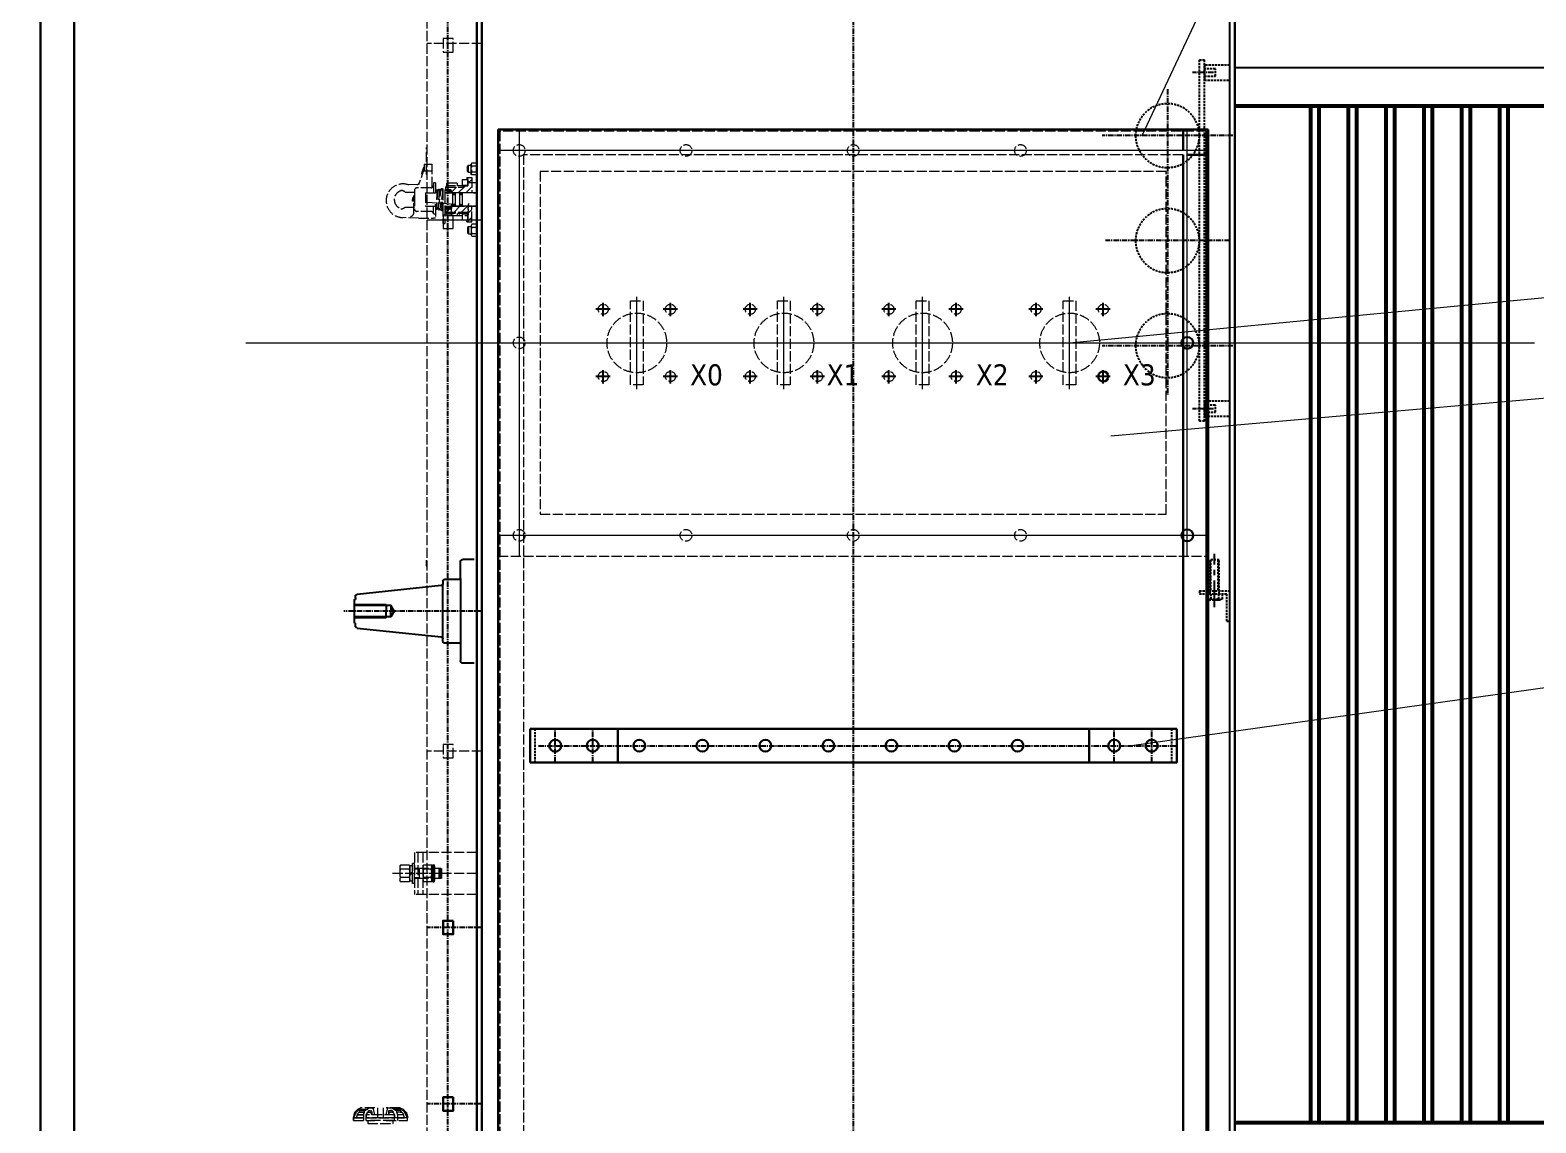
# Model space of a CAD drawing. Header units: millimetres. Extents: x 3151 to 13728, y 2378 to 9705.
# Drawn here: x 7918 to 9710, y 6789 to 8090 of the extents above; entities that cross this region are included whole.
import ezdxf

# ---------------------------------------------------------------- set-up
doc = ezdxf.new("R2010")
doc.units = ezdxf.units.MM
for name, pattern in [('ACAD_ISO02W100', [15, 12, -3]), ('CENTER', [50.8, 31.75, -6.35, 6.35, -6.35]), ('CENTER2', [1.125, 0.75, -0.125, 0.125, -0.125]), ('CENTERX2', [101.6, 63.5, -12.7, 12.7, -12.7]), ('DASHED', [0.75, 0.5, -0.25])]:
    doc.linetypes.add(name, pattern=pattern)
for name, color, linetype, lineweight in [('1', 4, 'Continuous', 53), ('中心线', 1, 'CENTER2', 15), ('标注、文本', 3, 'Continuous', 18), ('粗实线', 4, 'Continuous', 40), ('细实线', 6, 'Continuous', 15), ('铁心', 3, 'Continuous', 0)]:
    doc.layers.add(name, color=color, linetype=linetype, lineweight=lineweight)
for name, color, linetype in [('10', 7, 'Continuous'), ('3中心线层', 1, 'CENTER'), ('4虚线层', 6, 'DASHED'), ('PDF_几何图形', 7, 'Continuous'), ('器身绝缘0', 4, 'Continuous')]:
    doc.layers.add(name, color=color, linetype=linetype)
doc.styles.get("Standard").update_dxf_attribs({"font": 'arial.ttf'})
doc.styles.add('Tahoma$001', font='tahoma.ttf', dxfattribs={"height": 2.159784})
doc.dimstyles.new('1-15', dxfattribs={"dimscale": 10, "dimtxt": 3.5, "dimasz": 2, "dimexe": 1.5, "dimexo": 0.5, "dimgap": 0.5, "dimtad": 1, "dimtoh": 1, "dimdec": 1, "dimdsep": 46, "dimtxsty": 'Standard', "dimcen": 2.5, "dimclrd": 3, "dimclre": 3, "dimclrt": 3, "dimadec": 0, "dimazin": 2, "dimtfac": 1, "dimtdec": 1, "dimtmove": 0, "dimatfit": 2, "dimfxl": 1, "dimarcsym": 0})
pattern_1 = [(135, (7861.4632, -3359.9483), (0.56126601, 0.56126601), []), (45, (7861.4632, -3359.9483), (1.68379802, 0.56126601), [1.984375, -1.190625])]

# ---------------------------------------------------------------- blocks, each defined once
blk = doc.blocks.new('角钢')
at = {"layer": '3中心线层'}
blk.add_line((212593.6, 11126.3), (212593.6, 11190), dxfattribs=at)
at = {"layer": '4虚线层', "ltscale": 5}
for p, q in [((212588.2, 11142), (212588.2, 11182.5)), ((212588.2, 11182.5), (212599, 11182.5)), ((212589.3, 11146.7), (212589.3, 11182.5)), ((212597.9, 11146.7), (212597.9, 11182.5)), ((212599, 11142), (212599, 11182.5)), ((212611.6, 11145.6), (212575.6, 11145.6)), ((212611.6, 11145.6), (212611.6, 11142)), ((212579.2, 11109.6), (212579.2, 11142)), ((212579.2, 11142), (212611.6, 11142)), ((212584.6, 11142), (212584.6, 11136.2)), ((212589.1, 11142), (212589.1, 11136.2)), ((212600.4, 11135.2), (212593.6, 11135.2)), ((212598.1, 11142), (212598.1, 11136.2)), ((212602.6, 11142), (212602.6, 11136.2)), ((212579.2, 11109.6), (212575.6, 11109.6))]:
    blk.add_line(p, q, dxfattribs=at)
at = {"layer": '4虚线层'}
blk.add_line((212593.6, 11135.2), (212586.8, 11135.2), dxfattribs=at)
blk.add_arc((212586.8, 11138.2), 3.01, 221.6088, 318.3912, dxfattribs=at)
at = {"layer": '4虚线层', "ltscale": 5}
for centre, radius, start, end in [((212593.6, 11145.8), 10.5, 244.676, 295.324), ((212600.4, 11138.2), 3.01, 221.6088, 318.3912)]:
    blk.add_arc(centre, radius, start, end, dxfattribs=at)
blk = doc.blocks.new('A$C7A9C35AF')
at = {"layer": '1', "color": 1, "linetype": 'CENTERX2', "lineweight": -3, "ltscale": 0.1}
for p, q in [((23.1, 415), (48.2, 415)), ((77.9, 395.1), (77.9, 31.7)), ((0, 340), (155.7, 340)), ((3.9, 215), (151.8, 215)), ((0, 90), (155.7, 90)), ((23.1, 15), (48.2, 15))]:
    blk.add_line(p, q, dxfattribs=at)
at = {"layer": '4虚线层', "ltscale": 5}
for p, q in [((39.9, 430), (33.9, 430)), ((33.9, 0), (33.9, 430)), ((39.9, 0), (39.9, 430)), ((33.9, 0), (39.9, 0))]:
    blk.add_line(p, q, dxfattribs=at)
for points in [[(3.9, 423.9), (33.9, 423.9), (33.9, 406.1), (3.9, 406.1)], [(3.9, 423.9), (33.9, 423.9), (33.9, 406.1), (3.9, 406.1)], [(20.9, 419.3), (33.9, 419.3), (33.9, 410.7), (20.9, 410.7)], [(20.9, 419.3), (33.9, 419.3), (33.9, 410.7), (20.9, 410.7)], [(3.9, 23.9), (33.9, 23.9), (33.9, 6.1), (3.9, 6.1)], [(3.9, 23.9), (33.9, 23.9), (33.9, 6.1), (3.9, 6.1)], [(20.9, 19.3), (33.9, 19.3), (33.9, 10.7), (20.9, 10.7)], [(20.9, 19.3), (33.9, 19.3), (33.9, 10.7), (20.9, 10.7)]]:
    blk.add_lwpolyline(points, close=True, dxfattribs=at)
for centre in [(77.9, 340), (77.9, 215), (77.9, 90)]:
    blk.add_circle(centre, 38, dxfattribs=at)
blk = doc.blocks.new('*D57')
at = {"layer": 'Defpoints', "color": 0, "transparency": 16777216}
for p in [(7688.4, 8487.8), (7930.6, 8487.8), (7930.6, 6536.5)]:
    blk.add_point(p, dxfattribs=at)
at = {"layer": '标注、文本', "color": 3, "lineweight": -2, "transparency": 16777216}
for p, q in [((7925.6, 8487.8), (7673.4, 8487.8)), ((7688.4, 6556.5), (7688.4, 8467.8)), ((7925.6, 6536.5), (7673.4, 6536.5))]:
    blk.add_line(p, q, dxfattribs=at)
at = {"layer": '标注、文本', "color": 3, "transparency": 16777216}
for points in [[(7685.1, 8467.8), (7691.7, 8467.8), (7688.4, 8487.8)], [(7685.1, 6556.5), (7691.7, 6556.5), (7688.4, 6536.5)]]:
    blk.add_solid(points, dxfattribs=at)
at = {"layer": '标注、文本', "color": 3, "transparency": 16777216, "insert": (7665.5, 7512.1), "char_height": 35, "attachment_point": 5, "rotation": 90}
blk.add_mtext('1950', dxfattribs=at)
blk = doc.blocks.new('A$C08576B93')
at = {"layer": '1', "color": 1, "linetype": 'CENTERX2', "lineweight": -3, "ltscale": 0.1}
for p, q in [((30, 0), (30, 40)), ((74.5, 0), (74.5, 40))]:
    blk.add_line(p, q, dxfattribs=at)
at = {"layer": '4虚线层', "ltscale": 5}
blk.add_line((6, 0), (6, 40), dxfattribs=at)
at = {"layer": '粗实线', "lineweight": 30}
for p, q in [((0, 40), (104.5, 40)), ((0, 0), (0, 40)), ((104.5, 40), (104.5, 0)), ((104.5, 0), (0, 0))]:
    blk.add_line(p, q, dxfattribs=at)
for centre in [(30, 20), (74.5, 20)]:
    blk.add_circle(centre, 7.15, dxfattribs=at)

msp = doc.modelspace()

# ---------------------------------------------------------------- hatches: boundary and pattern name
at = {"linetype": 'ACAD_ISO02W100', "lineweight": 13}
h = msp.add_hatch(dxfattribs=at)
h.set_pattern_fill('ANSI31', color=2, scale=2, angle=360, style=0)
h.set_pattern_definition([(45, (-19944.3896, -3638.288), (-4.490128, 4.490128), [])])
h.paths.add_polyline_path([(8412.668, 7902.783), (8433.668, 7902.783), (8433.668, 7904.283), (8439.168, 7904.283), (8439.168, 7912.783), (8437.668, 7912.783), (8437.668, 7913.783), (8443.668, 7913.783), (8443.668, 7895.783), (8443.104, 7895.783), (8431.402, 7895.783, 0.33333333), (8429.902, 7895.783), (8423.102, 7895.783, 0.33333333), (8421.602, 7895.783), (8420.766, 7895.783), (8419.668, 7895.783), (8419.668, 7898.283), (8418.668, 7899.283), (8412.668, 7899.283)])
h.paths.add_polyline_path([(8419.668, 7879.783), (8421.602, 7879.783, 0.33333333), (8423.102, 7879.783), (8427.802, 7879.783), (8429.902, 7879.783, 0.33333333), (8431.402, 7879.783), (8443.102, 7879.783), (8443.668, 7879.783), (8443.668, 7861.737), (8437.668, 7861.737), (8437.668, 7862.783), (8439.168, 7862.783), (8439.168, 7871.283), (8437.668, 7871.283), (8437.668, 7872.783), (8412.668, 7872.783), (8412.668, 7876.283), (8418.668, 7876.283), (8419.668, 7877.283)])
h = msp.add_hatch(dxfattribs=at)
h.set_pattern_fill('ANSI31', color=2, scale=2, angle=450, style=0)
h.set_pattern_definition([(45, (7861.463, -3359.948), (4.490128, -4.490128), [])])
h.paths.add_polyline_path([(8416.868, 7898.783), (8411.668, 7898.783), (8411.668, 7895.983), (8416.868, 7895.983), (8416.868, 7897.283)])
h = msp.add_hatch(dxfattribs=at)
h.set_pattern_fill('ANSI31', color=2, scale=1.5, angle=450, style=0)
h.set_pattern_definition([(45, (7861.463, -3359.9483), (3.367596, -3.367596), [])])
h.paths.add_polyline_path([(8416.868, 7898.783), (8411.668, 7898.783), (8411.668, 7895.983), (8416.868, 7895.983), (8416.868, 7897.283)])
h = msp.add_hatch(dxfattribs=at)
h.set_pattern_fill('ANSI38', color=2, scale=0.25, angle=360, style=0)
h.set_pattern_definition(pattern_1)
h.paths.add_polyline_path([(8419.668, 7897.283, 1), (8416.868, 7897.283, 1)])
h = msp.add_hatch(dxfattribs=at)
h.set_pattern_fill('ANSI31', color=2, scale=0.5, angle=450, style=0)
h.set_pattern_definition([(45, (7861.4632, -3359.9483), (1.12253202, -1.12253202), [])])
h.paths.add_polyline_path([(8416.868, 7876.783), (8416.868, 7879.583), (8411.668, 7879.583), (8411.668, 7876.783)])
h = msp.add_hatch(dxfattribs=at)
h.set_pattern_fill('ANSI38', color=2, scale=0.25, angle=360, style=0)
h.set_pattern_definition(pattern_1)
h.paths.add_polyline_path([(8419.668, 7878.283, 1), (8416.868, 7878.283, 1)])

# ---------------------------------------------------------------- linework, layer by layer
at = {"color": 2, "linetype": 'ACAD_ISO02W100', "lineweight": 13}
for p, q in [((8390.596, 6636.453), (8390.596, 8457.805)), ((8455.596, 8073.449), (8390.596, 8073.449)), ((8449.596, 7909.385), (8449.596, 8031.172)), ((8477.096, 7969.249), (8477.096, 6549.837)), ((9318.096, 7969.249), (8477.096, 7969.249)), ((8389.596, 7917.78), (8389.596, 7949.868)), ((8505.096, 7941.249), (8505.096, 6577.837)), ((9290.096, 7941.249), (8505.096, 7941.249)), ((8387.156, 7925.177), (8380.456, 7905.177)), ((8386.208, 7925.495), (8383.863, 7918.495)), ((8386.22, 7926.031), (8383.875, 7919.031)), ((8384.937, 7922.202), (8385.104, 7922.202)), ((8387.156, 7925.177), (8386.208, 7925.495)), ((8387.168, 7925.713), (8386.22, 7926.031)), ((8386.828, 7930.141), (8386.828, 7930.141)), ((8387.156, 7929.877), (8387.156, 7925.177)), ((8387.156, 7929.877), (8395.943, 7929.877)), ((8387.156, 7925.177), (8387.156, 7922.202)), ((8387.156, 7922.202), (8395.943, 7922.202)), ((8395.943, 7929.877), (8395.943, 7901.815)), ((8439.796, 7928.689), (8438.603, 7927.406)), ((8438.603, 7921.166), (8438.603, 7927.406)), ((8439.762, 7920.103), (8438.603, 7921.166)), ((8443.129, 7920.103), (8439.762, 7920.103)), ((8439.795, 7928.688), (8443.129, 7928.688)), ((8439.796, 7920.103), (8439.796, 7928.689)), ((8443.637, 7931.466), (8443.129, 7929.843)), ((8443.129, 7918.498), (8443.129, 7929.843)), ((8443.219, 7929.161), (8443.129, 7929.684)), ((8443.417, 7920.03), (8443.186, 7919.318)), ((8443.348, 7928.645), (8443.219, 7929.161)), ((8443.58, 7928.155), (8443.348, 7928.645)), ((8443.791, 7920.652), (8443.417, 7920.03)), ((8443.618, 7928.164), (8449.597, 7928.164)), ((8443.637, 7931.466), (8449.596, 7931.466)), ((8443.789, 7920.664), (8449.597, 7920.664)), ((8525.096, 7921.249), (8525.096, 7513.249)), ((9270.096, 7921.249), (8525.096, 7921.249)), ((9270.096, 7513.249), (9270.096, 7921.249)), ((8380.468, 7905.713), (8366.619, 7905.235)), ((8384.811, 7918.177), (8383.863, 7918.495)), ((8384.823, 7918.713), (8383.875, 7919.031)), ((8398.168, 7907.713), (8398.168, 7906.713)), ((8398.168, 7907.713), (8398.168, 7895.787)), ((8400.468, 7907.713), (8398.168, 7907.713)), ((8400.468, 7907.713), (8400.468, 7895.783)), ((8412.668, 7902.783), (8414.168, 7904.283)), ((8412.668, 7899.283), (8412.668, 7902.783)), ((8412.668, 7902.783), (8433.668, 7902.783)), ((8414.168, 7904.283), (8414.168, 7907.283)), ((8426.168, 7907.283), (8414.168, 7907.283)), ((8439.168, 7904.283), (8414.168, 7904.283)), ((8426.168, 7907.283), (8426.168, 7904.283)), ((8432.168, 7904.283), (8426.168, 7904.283)), ((8432.168, 7911.783), (8432.168, 7904.783)), ((8432.168, 7911.783), (8439.168, 7911.783)), ((8432.168, 7911.783), (8432.168, 7910.283)), ((8432.168, 7904.783), (8432.168, 7904.283)), ((8432.168, 7904.783), (8439.168, 7904.783)), ((8432.168, 7904.283), (8439.168, 7904.283)), ((8437.668, 7914.083), (8443.668, 7914.083)), ((8437.668, 7914.083), (8437.668, 7912.783)), ((8439.168, 7912.783), (8437.668, 7912.783)), ((8437.668, 7912.783), (8437.668, 7911.783)), ((8448.937, 7907.705), (8438.19, 7907.705)), ((8439.168, 7904.283), (8439.168, 7912.783)), ((8439.168, 7911.783), (8439.168, 7904.283)), ((8443.883, 7917.156), (8443.129, 7918.498)), ((8443.668, 7914.083), (8443.668, 7895.783)), ((8449.596, 7917.156), (8443.883, 7917.156)), ((8364.468, 7896.644), (8375.468, 7896.644)), ((8375.468, 7889.8), (8372.934, 7889.8)), ((8372.934, 7889.8), (8372.934, 7887.8)), ((8372.934, 7885.8), (8372.934, 7887.8)), ((8375.468, 7885.8), (8372.934, 7885.8)), ((8374.596, 7871.804), (8374.596, 7892.803)), ((8374.596, 7871.804), (8374.596, 7892.803)), ((8375.468, 7898.713), (8375.468, 7891.213)), ((8375.468, 7891.913), (8375.468, 7876.713)), ((8395.168, 7901.713), (8378.468, 7901.713)), ((8388.468, 7895.787), (8403.292, 7895.787)), ((8388.468, 7895.787), (8388.468, 7879.814)), ((8389.596, 7885.739), (8389.596, 7892.804)), ((8390.529, 7884.741), (8418.662, 7882.866)), ((8403.766, 7899.212), (8400.711, 7877.128)), ((8402.222, 7888.054), (8402.711, 7898.506)), ((8405.765, 7899.256), (8402.71, 7877.062)), ((8403.772, 7876.484), (8407.184, 7900.107)), ((8405.288, 7895.787), (8406.56, 7895.787)), ((8409.168, 7899.928), (8405.764, 7876.307)), ((8409.168, 7900.286), (8407.747, 7876.487)), ((8408.571, 7895.787), (8409.168, 7895.787)), ((8409.168, 7899.283), (8409.168, 7879.826)), ((8412.668, 7899.283), (8411.668, 7899.283)), ((8411.668, 7899.283), (8411.668, 7895.783)), ((8416.868, 7898.783), (8411.668, 7898.783)), ((8416.868, 7895.983), (8411.668, 7895.983)), ((8411.668, 7895.787), (8422.818, 7895.787)), ((8411.668, 7895.787), (8411.668, 7879.828)), ((8418.668, 7899.283), (8412.668, 7899.283)), ((8416.868, 7895.783), (8416.868, 7899.283)), ((8416.868, 7897.283), (8416.868, 7895.783)), ((8419.668, 7898.283), (8418.668, 7899.283)), ((8419.668, 7895.783), (8419.668, 7898.283)), ((8441.668, 7895.783), (8419.668, 7895.783)), ((8420.702, 7895.783), (8420.702, 7893.783)), ((8420.702, 7893.783), (8420.702, 7881.783)), ((8424.002, 7893.783), (8420.702, 7893.783)), ((8441.266, 7895.783), (8420.766, 7895.783)), ((8422.346, 7895.783), (8421.122, 7894.56)), ((8423.292, 7895.607), (8421.528, 7893.843)), ((8426.604, 7895.783), (8421.604, 7895.783)), ((8421.61, 7895.789), (8421.617, 7895.783)), ((8421.617, 7895.783), (8422.823, 7894.577)), ((8421.981, 7894.296), (8422.494, 7893.783)), ((8422.591, 7893.783), (8422.341, 7893.533)), ((8422.576, 7896.013), (8422.346, 7895.783)), ((8422.494, 7893.783), (8422.696, 7893.581)), ((8423.602, 7894.795), (8422.591, 7893.783)), ((8427.802, 7895.783), (8422.802, 7895.783)), ((8427.802, 7895.783), (8422.802, 7895.783)), ((8422.818, 7893.687), (8422.863, 7893.687)), ((8423.104, 7895.419), (8423.594, 7894.929)), ((8424.002, 7895.783), (8424.002, 7893.783)), ((8424.002, 7893.783), (8424.002, 7881.783)), ((8429.002, 7895.783), (8429.002, 7893.783)), ((8429.002, 7893.783), (8429.002, 7881.783)), ((8429.002, 7893.783), (8432.302, 7893.783)), ((8429.403, 7894.732), (8430.352, 7893.783)), ((8430.203, 7895.783), (8429.421, 7895.001)), ((8431.326, 7895.783), (8429.62, 7894.078)), ((8429.684, 7895.574), (8430.12, 7895.138)), ((8441.904, 7895.783), (8429.904, 7895.783)), ((8430.449, 7893.783), (8430.261, 7893.596)), ((8430.352, 7893.783), (8430.601, 7893.534)), ((8431.839, 7895.174), (8430.449, 7893.783)), ((8430.476, 7895.905), (8430.597, 7895.783)), ((8430.597, 7895.783), (8431.803, 7894.577)), ((8430.961, 7894.296), (8431.443, 7893.815)), ((8443.102, 7895.783), (8431.102, 7895.783)), ((8443.102, 7895.783), (8431.102, 7895.783)), ((8431.358, 7895.815), (8431.326, 7895.783)), ((8432.302, 7895.783), (8432.302, 7893.783)), ((8432.302, 7893.783), (8432.302, 7881.783)), ((8444.302, 7895.783), (8443.104, 7895.783)), ((8448.937, 7895.783), (8445.502, 7895.783)), ((8445.802, 7895.783), (8448.937, 7895.783)), ((8448.937, 7895.783), (8445.802, 7895.783)), ((8380.468, 7865.713), (8359.09, 7866.452)), ((8359.803, 7866.44), (8359.803, 7866.427)), ((8364.341, 7878.683), (8375.468, 7878.683)), ((8395.168, 7873.713), (8378.468, 7873.713)), ((8388.468, 7879.814), (8401.084, 7879.821)), ((8398.168, 7870.713), (8398.168, 7879.82)), ((8398.168, 7870.713), (8400.468, 7870.713)), ((8400.468, 7880.413), (8400.468, 7882.413)), ((8400.468, 7880.413), (8400.468, 7868.713)), ((8400.468, 7879.821), (8400.468, 7865.713)), ((8403.09, 7879.823), (8404.255, 7879.823)), ((8406.271, 7879.824), (8407.947, 7879.825)), ((8409.168, 7879.826), (8409.168, 7859.42)), ((8411.668, 7879.828), (8422.823, 7879.834)), ((8411.668, 7879.828), (8411.668, 7876.283)), ((8411.668, 7879.828), (8411.668, 7859.42)), ((8416.868, 7879.583), (8411.668, 7879.583)), ((8416.868, 7876.783), (8411.668, 7876.783)), ((8418.668, 7876.283), (8411.668, 7876.283)), ((8412.668, 7872.783), (8412.668, 7876.283)), ((8412.668, 7872.783), (8437.668, 7872.783)), ((8414.168, 7871.283), (8412.668, 7872.783)), ((8414.168, 7871.283), (8414.168, 7868.283)), ((8439.168, 7871.283), (8414.168, 7871.283)), ((8426.15, 7868.283), (8414.168, 7868.283)), ((8416.868, 7879.783), (8416.868, 7876.283)), ((8416.868, 7876.283), (8416.868, 7879.783)), ((8418.668, 7876.283), (8419.668, 7877.283)), ((8419.596, 7869.804), (8419.596, 7881.868)), ((8419.668, 7877.283), (8419.668, 7879.783)), ((8441.668, 7879.783), (8419.668, 7879.783)), ((8420.596, 7868.804), (8438.596, 7868.804)), ((8420.702, 7881.783), (8420.702, 7879.783)), ((8424.002, 7881.783), (8420.702, 7881.783)), ((8441.266, 7879.783), (8420.766, 7879.783)), ((8421.122, 7880.563), (8421.701, 7879.984)), ((8421.816, 7881.783), (8421.147, 7881.114)), ((8422.939, 7881.783), (8421.286, 7880.131)), ((8422.022, 7881.989), (8421.816, 7881.783)), ((8421.96, 7881.97), (8422.146, 7881.783)), ((8421.981, 7880.826), (8423.024, 7879.783)), ((8423.516, 7881.238), (8422.061, 7879.783)), ((8422.146, 7881.783), (8422.823, 7881.106)), ((8427.802, 7879.783), (8422.802, 7879.783)), ((8427.802, 7879.783), (8422.802, 7879.783)), ((8422.818, 7881.914), (8422.863, 7881.914)), ((8422.823, 7879.834), (8448.937, 7879.834)), ((8423.005, 7881.849), (8422.939, 7881.783)), ((8423.024, 7879.783), (8423.056, 7879.751)), ((8424.002, 7881.783), (8424.002, 7879.783)), ((8429.002, 7879.783), (8424.002, 7879.783)), ((8426.15, 7871.283), (8426.15, 7868.283)), ((8429.002, 7881.783), (8429.002, 7879.783)), ((8429.002, 7881.783), (8432.302, 7881.783)), ((8430.796, 7881.783), (8429.451, 7880.438)), ((8429.471, 7881.193), (8430.681, 7879.984)), ((8431.659, 7881.524), (8429.919, 7879.783)), ((8429.962, 7881.825), (8430.004, 7881.783)), ((8430.004, 7881.783), (8430.12, 7881.668)), ((8430.998, 7881.985), (8430.796, 7881.783)), ((8431.041, 7879.783), (8430.8, 7879.542)), ((8430.902, 7882.008), (8431.127, 7881.783)), ((8430.961, 7880.826), (8431.694, 7880.093)), ((8431.893, 7880.635), (8431.041, 7879.783)), ((8443.102, 7879.783), (8431.102, 7879.783)), ((8443.102, 7879.783), (8431.102, 7879.783)), ((8431.127, 7881.783), (8431.803, 7881.106)), ((8432.168, 7871.283), (8432.168, 7863.783)), ((8432.168, 7871.283), (8432.168, 7863.783)), ((8432.168, 7870.783), (8439.168, 7870.783)), ((8432.302, 7881.783), (8432.302, 7879.783)), ((8444.302, 7879.783), (8432.302, 7879.783)), ((8432.602, 7879.783), (8433.437, 7879.783)), ((8432.602, 7879.783), (8433.437, 7879.783)), ((8437.668, 7871.283), (8437.668, 7872.783)), ((8439.596, 7880.948), (8438.659, 7880.122)), ((8438.659, 7880.122), (8439.596, 7879.208)), ((8439.596, 7878.011), (8438.659, 7877.184)), ((8438.659, 7877.184), (8439.596, 7876.27)), ((8439.596, 7874.029), (8438.659, 7873.203)), ((8438.659, 7873.203), (8439.596, 7872.289)), ((8439.168, 7871.283), (8439.168, 7863.783)), ((8439.168, 7862.783), (8439.168, 7871.283)), ((8439.596, 7880.948), (8439.596, 7881.804)), ((8439.596, 7878.011), (8439.596, 7879.208)), ((8439.596, 7874.029), (8439.596, 7876.27)), ((8439.596, 7869.804), (8439.596, 7872.289)), ((8441.266, 7879.783), (8443.602, 7879.783)), ((8444.302, 7879.783), (8443.104, 7879.783)), ((8443.668, 7861.483), (8443.668, 7879.783)), ((8448.937, 7879.783), (8445.502, 7879.783)), ((8448.937, 7879.783), (8445.802, 7879.783)), ((8445.802, 7879.783), (8448.937, 7879.783)), ((8380.468, 7865.713), (8398.168, 7865.713)), ((8400.468, 7865.713), (8398.168, 7865.713)), ((8400.468, 7865.713), (8398.168, 7865.713)), ((8409.168, 7859.42), (8411.668, 7859.42)), ((8432.168, 7865.283), (8432.168, 7863.783)), ((8432.168, 7863.783), (8439.168, 7863.783)), ((8432.28, 7861.816), (8432.168, 7861.816)), ((8437.668, 7861.483), (8437.668, 7863.783)), ((8439.168, 7862.783), (8437.668, 7862.783)), ((8437.668, 7861.483), (8443.668, 7861.483)), ((8437.668, 7861.483), (8443.668, 7861.483)), ((8437.668, 7861.483), (8443.668, 7861.483)), ((8525.096, 7513.249), (9270.096, 7513.249)), ((8389.596, 7451.794), (8389.596, 7458.858)), ((8475.096, 7463.249), (9320.096, 7463.249)), ((8455.596, 7231.449), (8390.596, 7231.449)), ((8358.664, 7095.762), (8357.896, 7094.432)), ((8369.328, 7095.762), (8358.664, 7095.762)), ((8369.328, 7095.762), (8370.096, 7094.432)), ((8375.596, 7097.837), (8373.096, 7097.837)), ((8373.096, 7073.837), (8373.096, 7097.837)), ((8449.596, 7110.837), (8375.596, 7110.837)), ((8375.596, 7110.837), (8375.596, 7060.837)), ((8375.596, 7073.837), (8375.596, 7097.837)), ((8379.596, 7110.837), (8379.596, 7060.837)), ((8385.596, 7110.837), (8385.596, 7060.837)), ((8386.364, 7095.762), (8385.596, 7094.432)), ((8397.028, 7095.762), (8386.364, 7095.762)), ((8406.491, 7085.837), (8349.296, 7085.837)), ((8357.896, 7094.432), (8357.896, 7077.242)), ((8369.328, 7090.799), (8358.664, 7090.799)), ((8369.328, 7080.874), (8358.664, 7080.874)), ((8373.096, 7094.837), (8370.096, 7094.837)), ((8370.096, 7076.837), (8370.096, 7094.837)), ((8370.096, 7094.432), (8370.096, 7077.242)), ((8373.096, 7087.537), (8370.096, 7085.837)), ((8373.096, 7085.837), (8370.096, 7084.137)), ((8373.096, 7076.837), (8373.096, 7094.837)), ((8381.596, 7091.837), (8375.596, 7091.837)), ((8381.596, 7090.937), (8375.596, 7090.937)), ((8449.596, 7085.837), (8375.596, 7085.837)), ((8381.596, 7080.737), (8375.596, 7080.737)), ((8381.596, 7079.837), (8375.596, 7079.837)), ((8381.596, 7079.837), (8381.596, 7091.837)), ((8407.096, 7091.837), (8381.596, 7091.837)), ((8407.096, 7079.837), (8381.596, 7079.837)), ((8385.596, 7094.432), (8385.596, 7077.242)), ((8397.028, 7090.799), (8386.364, 7090.799)), ((8397.028, 7080.874), (8386.364, 7080.874)), ((8358.664, 7075.912), (8357.896, 7077.242)), ((8369.328, 7075.912), (8358.664, 7075.912)), ((8369.328, 7075.912), (8370.096, 7077.242)), ((8373.096, 7076.837), (8370.096, 7076.837)), ((8375.596, 7073.837), (8373.096, 7073.837)), ((8449.596, 7060.837), (8375.596, 7060.837)), ((8386.364, 7075.912), (8385.596, 7077.242)), ((8397.028, 7075.912), (8386.364, 7075.912))]:
    msp.add_line(p, q, dxfattribs=at)
for points in [[(8421.596, 8079.449), (8409.596, 8079.449), (8409.596, 8063.449), (8421.596, 8063.449)], [(8632.596, 7767.249), (8647.596, 7767.249), (8647.596, 7667.249), (8632.596, 7667.249)], [(8807.596, 7767.249), (8822.596, 7767.249), (8822.596, 7667.249), (8807.596, 7667.249)], [(8972.596, 7767.249), (8987.596, 7767.249), (8987.596, 7667.249), (8972.596, 7667.249)], [(9147.596, 7767.249), (9162.596, 7767.249), (9162.596, 7667.249), (9147.596, 7667.249)], [(8421.596, 7239.449), (8409.596, 7239.449), (8409.596, 7223.449), (8421.596, 7223.449)], [(8319.818, 6791.793), (8319.818, 6788.423), (8350.156, 6788.423), (8350.156, 6791.793)]]:
    msp.add_lwpolyline(points, close=True, dxfattribs=at)
for points in [[(8302.964, 6795.164), (8302.964, 6791.793), (8328.245, 6791.793)], [(8314.762, 6795.164), (8302.964, 6795.164), (8302.964, 6791.793), (8328.245, 6791.793)], [(8304.65, 6801.906), (8308.02, 6805.277), (8311.391, 6806.962)], [(8306.335, 6801.906), (8308.02, 6803.591), (8311.391, 6805.277)], [(8308.02, 6800.221), (8309.706, 6801.906), (8311.391, 6803.591)], [(8308.02, 6800.221), (8309.706, 6801.906), (8311.391, 6801.906)], [(8328.245, 6806.962), (8311.391, 6806.962)], [(8314.762, 6798.535), (8316.448, 6803.591), (8321.504, 6806.962)], [(8318.133, 6798.535), (8319.818, 6801.906), (8321.504, 6803.591)], [(8318.133, 6798.535), (8319.818, 6801.906), (8321.504, 6801.906)], [(8318.133, 6791.793), (8318.133, 6798.535), (8318.133, 6795.164)], [(8351.841, 6795.164), (8318.133, 6795.164)], [(8323.189, 6803.591), (8324.875, 6801.906)], [(8324.875, 6798.535), (8323.189, 6801.906)], [(8328.245, 6798.535), (8326.56, 6805.277), (8324.875, 6806.962)], [(8341.729, 6798.535), (8343.414, 6805.277), (8343.414, 6806.962)], [(8341.729, 6791.793), (8367.01, 6791.793), (8367.01, 6795.164)], [(8341.729, 6791.793), (8367.01, 6791.793), (8367.01, 6795.164), (8355.212, 6795.164)], [(8343.414, 6806.962), (8348.471, 6806.962), (8353.527, 6803.591), (8355.212, 6798.535)], [(8345.1, 6798.535), (8345.1, 6801.906), (8345.1, 6803.591), (8346.785, 6803.591)], [(8345.1, 6801.906), (8345.1, 6798.535)], [(8345.1, 6801.906), (8346.785, 6801.906)], [(8348.471, 6803.591), (8350.156, 6801.906), (8351.841, 6798.535)], [(8348.471, 6801.906), (8350.156, 6801.906), (8351.841, 6798.535)], [(8351.841, 6791.793), (8351.841, 6798.535), (8351.841, 6795.164)], [(8358.583, 6806.962), (8361.954, 6805.277), (8365.325, 6801.906)], [(8358.583, 6805.277), (8361.954, 6803.591), (8363.639, 6801.906)], [(8358.583, 6803.591), (8360.268, 6801.906), (8361.954, 6800.221)], [(8358.583, 6801.906), (8360.268, 6801.906), (8361.954, 6800.221)]]:
    msp.add_lwpolyline(points, dxfattribs=at)
for centre, radius in [((8500.096, 7946.249), 7), ((8698.596, 7946.249), 7), ((8897.596, 7946.249), 7), ((9096.596, 7946.249), 7), ((8401.711, 7898.506), 1), ((8404.765, 7899.234), 1), ((8408.184, 7900.107), 1), ((8418.268, 7897.283), 1.4), ((8422.352, 7894.783), 1.25), ((8430.652, 7894.783), 1.25), ((8401.711, 7877.095), 1), ((8404.765, 7876.367), 1), ((8408.184, 7875.493), 1), ((8418.268, 7878.283), 1.4), ((8422.352, 7880.783), 1.25), ((8430.652, 7880.783), 1.25), ((8600.096, 7757.249), 6), ((8680.096, 7757.249), 6), ((8775.096, 7757.249), 6), ((8855.096, 7757.249), 6), ((8940.096, 7757.249), 6), ((9020.096, 7757.249), 6), ((9115.096, 7757.249), 6), ((9195.096, 7757.249), 6), ((8640.096, 7717.249), 35.5), ((8815.096, 7717.249), 35.5), ((8980.096, 7717.249), 35.5), ((9155.096, 7717.249), 35.5), ((8500.096, 7717.249), 7), ((8600.096, 7677.249), 6), ((8680.096, 7677.249), 6), ((8775.096, 7677.249), 6), ((8855.096, 7677.249), 6), ((8940.096, 7677.249), 6), ((9020.096, 7677.249), 6), ((9115.096, 7677.249), 6), ((8500.096, 7488.249), 7), ((8698.596, 7488.249), 7), ((8897.596, 7488.249), 7), ((9096.596, 7488.249), 7)]:
    msp.add_circle(centre, radius, dxfattribs=at)
for centre, radius, start, end in [((8475.165, 7923.525), 32.308, 185.594641, 185.934815), ((8469.51, 7922.931), 26.623, 185.921264, 186.765604), ((8454.213, 7924.655), 11.161, 161.674005, 173.251663), ((8454.213, 7924.655), 11.161, 186.748337, 200.951602), ((8361.781, 7886.44), 20, 70.008476, 270.062895), ((8358.916, 7901.627), 3, 276.363853, 276.363853), ((8378.284, 7908.64), 3, 271.978733, 341.479151), ((8395.168, 7904.713), 3, 270, 0), ((8362.468, 7887.713), 11, 96.363853, 180), ((8362.468, 7887.713), 11, 180.138819, 263.636147), ((8359.803, 7893.676), 5, 66.109336, 96.363853), ((8356.968, 7887.276), 12, 51.317813, 66.109336), ((8378.468, 7898.713), 3, 90, 180), ((8390.596, 7885.739), 1, 180, 266.185925), ((8358.916, 7873.8), 3, 83.636147, 83.636147), ((8359.803, 7881.75), 5, 263.636147, 293.890664), ((8356.968, 7888.151), 12, 293.890664, 307.911751), ((8370.596, 7871.804), 4, 270, 0), ((8370.596, 7871.804), 4, 270, 0), ((8378.468, 7876.713), 3, 180, 270), ((8395.168, 7870.713), 3, 0, 90), ((8418.596, 7881.868), 1, 0, 86.185925), ((8420.596, 7869.804), 1, 180, 270), ((8438.596, 7869.804), 1, 270, 0), ((8440.596, 7881.804), 1, 89.999999, 179.999999), ((8390.596, 7451.794), 1, 180, 266.185925), ((8362.465, 7093.226), 4.569, 146.295439, 212.085564), ((8365.527, 7093.226), 4.569, 327.914436, 33.704561), ((8390.165, 7093.226), 4.569, 146.295439, 212.085564), ((8375.896, 7085.837), 18, 163.996597, 196.003403), ((8362.465, 7078.447), 4.569, 147.914436, 213.704561), ((8365.527, 7078.447), 4.569, 326.295439, 32.558752), ((8352.096, 7085.837), 18, 343.996597, 16.003403), ((8403.596, 7085.837), 18, 163.996597, 196.003403), ((8390.165, 7078.447), 4.569, 147.914436, 213.704561)]:
    msp.add_arc(centre, radius, start, end, dxfattribs=at)
at = {"color": 2, "linetype": 'ACAD_ISO02W100', "lineweight": 13, "start_tangent": (-0.19280601, 0.98123689), "end_tangent": (-0.11811838, 0.99299952)}
msp.add_spline([(8443.265, 7918.549), (8443.222, 7918.778), (8443.073, 7919.795)], degree=3, dxfattribs=at)
at = {"color": 2, "linetype": 'ACAD_ISO02W100', "lineweight": 13}
for points in [[(8302.964, 6795.164), (8302.964, 6795.164), (8304.65, 6801.906), (8304.65, 6801.906)], [(8302.964, 6795.164), (8302.964, 6795.164), (8306.335, 6801.906), (8306.335, 6801.906)], [(8302.964, 6795.164), (8302.964, 6795.164), (8314.762, 6795.164), (8314.762, 6795.164)], [(8302.964, 6791.793), (8302.964, 6791.793), (8302.964, 6795.164), (8302.964, 6795.164)], [(8306.335, 6795.164), (8306.335, 6795.164), (8308.02, 6800.221), (8308.02, 6800.221)], [(8306.335, 6795.164), (8306.335, 6795.164), (8308.02, 6800.221), (8308.02, 6800.221)], [(8314.762, 6795.164), (8314.762, 6795.164), (8306.335, 6795.164), (8306.335, 6795.164)], [(8314.762, 6798.535), (8314.762, 6798.535), (8308.02, 6798.535), (8308.02, 6798.535)], [(8308.02, 6798.535), (8308.02, 6798.535), (8314.762, 6798.535), (8314.762, 6798.535)], [(8311.391, 6805.277), (8311.391, 6805.277), (8319.818, 6805.277), (8319.818, 6805.277)], [(8311.391, 6803.591), (8311.391, 6803.591), (8316.448, 6803.591), (8316.448, 6803.591)], [(8311.391, 6801.906), (8311.391, 6801.906), (8316.448, 6801.906), (8316.448, 6801.906)], [(8314.762, 6798.535), (8314.762, 6798.535), (8314.762, 6791.793), (8314.762, 6791.793)], [(8351.841, 6798.535), (8351.841, 6798.535), (8318.133, 6798.535), (8318.133, 6798.535)], [(8318.133, 6795.164), (8318.133, 6795.164), (8351.841, 6795.164), (8351.841, 6795.164)], [(8321.504, 6806.962), (8321.504, 6806.962), (8324.875, 6806.962), (8324.875, 6806.962)], [(8321.504, 6803.591), (8321.504, 6803.591), (8323.189, 6803.591), (8323.189, 6803.591)], [(8321.504, 6801.906), (8321.504, 6801.906), (8323.189, 6801.906), (8323.189, 6801.906)], [(8324.875, 6801.906), (8324.875, 6801.906), (8324.875, 6798.535), (8324.875, 6798.535)], [(8326.56, 6805.277), (8326.56, 6805.277), (8326.56, 6806.962), (8326.56, 6806.962)], [(8331.616, 6806.962), (8331.616, 6806.962), (8331.616, 6791.793), (8331.616, 6791.793)], [(8338.358, 6806.962), (8338.358, 6806.962), (8338.358, 6791.793), (8338.358, 6791.793)], [(8358.583, 6806.962), (8358.583, 6806.962), (8341.729, 6806.962), (8341.729, 6806.962)], [(8348.471, 6803.591), (8348.471, 6803.591), (8346.785, 6803.591), (8346.785, 6803.591)], [(8348.471, 6801.906), (8348.471, 6801.906), (8346.785, 6801.906), (8346.785, 6801.906)], [(8358.583, 6805.277), (8358.583, 6805.277), (8350.156, 6805.277), (8350.156, 6805.277)], [(8355.212, 6795.164), (8355.212, 6795.164), (8351.841, 6795.164), (8351.841, 6795.164)], [(8358.583, 6803.591), (8358.583, 6803.591), (8353.527, 6803.591), (8353.527, 6803.591)], [(8358.583, 6801.906), (8358.583, 6801.906), (8353.527, 6801.906), (8353.527, 6801.906)], [(8361.954, 6798.535), (8361.954, 6798.535), (8355.212, 6798.535), (8355.212, 6798.535)], [(8355.212, 6798.535), (8355.212, 6798.535), (8355.212, 6791.793), (8355.212, 6791.793)], [(8355.212, 6795.164), (8355.212, 6795.164), (8363.639, 6795.164), (8363.639, 6795.164)], [(8363.639, 6795.164), (8363.639, 6795.164), (8361.954, 6800.221), (8361.954, 6800.221)], [(8363.639, 6795.164), (8363.639, 6795.164), (8361.954, 6800.221), (8361.954, 6800.221)], [(8367.01, 6795.164), (8367.01, 6795.164), (8363.639, 6801.906), (8363.639, 6801.906)]]:
    msp.add_open_spline(points, degree=3, dxfattribs=at)
at = {"layer": '1', "color": 1, "linetype": 'CENTERX2', "lineweight": -3, "ltscale": 0.1}
for p, q in [((8415.015, 6634.453), (8415.015, 8487.805)), ((8415.015, 6634.453), (8415.015, 8487.805)), ((8897.596, 8487.805), (8897.596, 6636.453)), ((8455.596, 7397.867), (8291.457, 7397.867)), ((8523.089, 7237.86), (9282.725, 7237.86)), ((8455.596, 7021.449), (8390.596, 7021.449)), ((8455.596, 6811.449), (8390.596, 6811.449))]:
    msp.add_line(p, q, dxfattribs=at)
at = {"layer": '1', "ltscale": 4}
for p, q in [((9351.596, 7999.5), (10131.577, 7999.5)), ((9351.596, 6789.5), (10131.577, 6789.5))]:
    msp.add_line(p, q, dxfattribs=at)
at = {"layer": '1'}
for p, q in [((9441.575, 7999.5), (9441.575, 6789.5)), ((9451.575, 7999.5), (9451.575, 6789.5)), ((9486.575, 7999.5), (9486.575, 6789.5)), ((9496.575, 7999.5), (9496.575, 6789.5)), ((9531.575, 7999.5), (9531.575, 6789.5)), ((9541.575, 7999.5), (9541.575, 6789.5)), ((9576.575, 7999.5), (9576.575, 6789.5)), ((9586.575, 7999.5), (9586.575, 6789.5)), ((9621.575, 7999.5), (9621.575, 6789.5)), ((9631.575, 7999.5), (9631.575, 6789.5)), ((9666.575, 7999.5), (9666.575, 6789.5)), ((9676.575, 7999.5), (9676.575, 6789.5)), ((8397.028, 7095.762), (8397.796, 7094.432)), ((8397.796, 7076.837), (8397.796, 7094.837)), ((8397.796, 7094.432), (8397.796, 7077.242)), ((8406.491, 7079.837), (8406.491, 7091.837)), ((8397.028, 7075.912), (8397.796, 7077.242))]:
    msp.add_line(p, q, dxfattribs=at)
for centre, radius, start, end in [((8393.227, 7093.226), 4.569, 327.914436, 33.704561), ((8393.227, 7078.447), 4.569, 326.295439, 32.558752), ((8379.796, 7085.837), 18, 343.996597, 16.003403)]:
    msp.add_arc(centre, radius, start, end, dxfattribs=at)
at = {"layer": '10', "color": 2, "linetype": 'ACAD_ISO02W100', "lineweight": 13}
for p, q in [((8403.292, 7895.783), (8400.468, 7895.783)), ((8406.56, 7895.783), (8405.287, 7895.783)), ((8409.168, 7895.783), (8408.571, 7895.783)), ((8448.937, 7895.783), (8411.668, 7895.783)), ((8448.937, 7895.783), (8447.968, 7895.783)), ((8400.468, 7880.397), (8400.468, 7882.413)), ((8428.668, 7871.283), (8428.668, 7870.014)), ((8439.762, 7855.498), (8438.603, 7854.435)), ((8438.603, 7854.435), (8438.603, 7848.194)), ((8443.129, 7855.498), (8439.762, 7855.498)), ((8439.796, 7855.498), (8439.796, 7846.911)), ((8443.883, 7858.445), (8443.129, 7857.103)), ((8443.129, 7857.103), (8443.129, 7845.758)), ((8443.417, 7855.571), (8443.186, 7856.283)), ((8443.791, 7854.948), (8443.417, 7855.571)), ((8443.789, 7854.937), (8449.597, 7854.937)), ((8449.596, 7858.445), (8443.883, 7858.445)), ((8439.796, 7846.911), (8438.603, 7848.194)), ((8439.795, 7846.912), (8443.129, 7846.913)), ((8443.219, 7846.44), (8443.129, 7845.917)), ((8443.637, 7844.135), (8443.129, 7845.758)), ((8443.348, 7846.956), (8443.219, 7846.44)), ((8443.58, 7847.446), (8443.348, 7846.956)), ((8443.618, 7847.436), (8449.597, 7847.436)), ((8443.637, 7844.135), (8449.596, 7844.135))]:
    msp.add_line(p, q, dxfattribs=at)
for start, end in [(159.048398, 173.251663), (186.748337, 198.325995)]:
    msp.add_arc((8454.213, 7850.946), 11.161, start, end, dxfattribs=at)
at = {"layer": '3中心线层', "ltscale": 40}
msp.add_line((10131.577, 8044.5), (9351.596, 8044.5), dxfattribs=at)
at = {"layer": '3中心线层', "ltscale": 0.02}
for p, q in [((8600.096, 7749.04), (8600.096, 7764.852)), ((8680.096, 7749.04), (8680.096, 7764.852)), ((8775.096, 7749.04), (8775.096, 7764.852)), ((8855.096, 7749.04), (8855.096, 7764.852)), ((8940.096, 7749.04), (8940.096, 7764.852)), ((9020.096, 7749.04), (9020.096, 7764.852)), ((9115.096, 7749.04), (9115.096, 7764.852)), ((9195.096, 7749.04), (9195.096, 7764.852)), ((8608.284, 7757.249), (8591.455, 7757.249)), ((8688.284, 7757.249), (8671.455, 7757.249)), ((8783.284, 7757.249), (8766.455, 7757.249)), ((8863.284, 7757.249), (8846.455, 7757.249)), ((8948.284, 7757.249), (8931.455, 7757.249)), ((9028.284, 7757.249), (9011.455, 7757.249)), ((9123.284, 7757.249), (9106.455, 7757.249)), ((9203.284, 7757.249), (9186.455, 7757.249)), ((8608.284, 7677.249), (8591.455, 7677.249)), ((8600.096, 7669.04), (8600.096, 7684.852)), ((8688.284, 7677.249), (8671.455, 7677.249)), ((8680.096, 7669.04), (8680.096, 7684.852)), ((8783.284, 7677.249), (8766.455, 7677.249)), ((8775.096, 7669.04), (8775.096, 7684.852)), ((8863.284, 7677.249), (8846.455, 7677.249)), ((8855.096, 7669.04), (8855.096, 7684.852)), ((8948.284, 7677.249), (8931.455, 7677.249)), ((8940.096, 7669.04), (8940.096, 7684.852)), ((9028.284, 7677.249), (9011.455, 7677.249)), ((9020.096, 7669.04), (9020.096, 7684.852)), ((9123.284, 7677.249), (9106.455, 7677.249)), ((9115.096, 7669.04), (9115.096, 7684.852)), ((9203.284, 7677.249), (9186.455, 7677.249)), ((9195.096, 7669.04), (9195.096, 7684.852))]:
    msp.add_line(p, q, dxfattribs=at)
at = {"layer": '4虚线层'}
for p, q in [((8455.596, 8487.805), (8455.596, 6644.453)), ((9345.596, 6644.453), (9345.596, 8346.587))]:
    msp.add_line(p, q, dxfattribs=at)
at = {"layer": '4虚线层', "ltscale": 5}
msp.add_line((8455.596, 8379.453), (8455.596, 6644.453), dxfattribs=at)
at = {"layer": 'PDF_几何图形'}
for p, q in [((8430.101, 7436.949), (8430.101, 7456.626)), ((8446.62, 7459.602), (8433.077, 7459.602)), ((8430.101, 7436.949), (8430.101, 7339.109)), ((8409.391, 7362.065), (8409.391, 7430.632)), ((8411.638, 7435.977), (8429.068, 7435.977)), ((8341.978, 7405.611), (8304.081, 7405.611)), ((8305.356, 7404.578), (8304.081, 7405.611)), ((8304.081, 7391.096), (8304.081, 7404.578)), ((8305.356, 7413.749), (8305.356, 7415.571)), ((8305.356, 7413.749), (8305.356, 7411.866)), ((8347.383, 7404.578), (8305.356, 7404.578)), ((8341.978, 7405.611), (8341.978, 7397.837)), ((8305.356, 7391.096), (8304.081, 7390.124)), ((8341.978, 7390.124), (8304.081, 7390.124)), ((8304.081, 7383.868), (8305.356, 7383.868)), ((8347.383, 7391.096), (8305.356, 7391.096)), ((8305.356, 7380.103), (8305.356, 7383.868)), ((8341.978, 7390.124), (8341.978, 7397.837)), ((8429.068, 7359.758), (8411.638, 7359.758)), ((8446.62, 7336.133), (8433.077, 7336.133))]:
    msp.add_line(p, q, dxfattribs=at)
for points in [[(8430.101, 7456.626), (8430.222, 7457.355), (8430.526, 7458.084), (8430.951, 7458.752), (8431.619, 7459.177), (8432.348, 7459.48), (8433.077, 7459.602)], [(8430.101, 7436.949), (8429.979, 7436.463), (8429.615, 7436.098), (8429.068, 7435.977)], [(8409.391, 7433.669), (8409.391, 7430.632), (8409.269, 7429.964), (8408.966, 7429.418), (8408.541, 7428.871), (8407.994, 7428.568), (8407.326, 7428.385), (8307.421, 7417.879)], [(8409.391, 7433.669), (8409.512, 7434.398), (8409.816, 7435.005), (8410.302, 7435.491), (8410.97, 7435.855), (8411.638, 7435.977)], [(8304.081, 7383.868), (8304.081, 7411.866), (8305.356, 7411.866)], [(8305.356, 7415.571), (8305.478, 7416.239), (8305.721, 7416.846), (8306.206, 7417.332), (8306.753, 7417.696), (8307.421, 7417.879)], [(8351.452, 7397.837), (8347.383, 7404.578), (8347.383, 7397.837)], [(8351.452, 7397.837), (8347.383, 7391.096), (8347.383, 7397.837)], [(8307.421, 7377.856), (8306.753, 7378.038), (8306.206, 7378.342), (8305.721, 7378.888), (8305.478, 7379.496), (8305.356, 7380.103)], [(8307.421, 7377.856), (8407.326, 7367.349), (8407.994, 7367.167), (8408.541, 7366.803), (8408.966, 7366.317), (8409.269, 7365.709), (8409.391, 7365.041)], [(8411.638, 7359.758), (8410.97, 7359.879), (8410.302, 7360.183), (8409.816, 7360.669), (8409.512, 7361.337), (8409.391, 7362.065)], [(8429.068, 7359.758), (8429.615, 7359.636), (8429.979, 7359.272), (8430.101, 7358.725)], [(8433.077, 7336.133), (8432.348, 7336.193), (8431.619, 7336.497), (8430.951, 7336.983), (8430.526, 7337.59), (8430.222, 7338.319), (8430.101, 7339.109)]]:
    msp.add_lwpolyline(points, dxfattribs=at)
at = {"layer": '中心线'}
for p, q in [((8500.096, 7971.249), (8500.096, 7463.249)), ((9295.096, 7463.249), (9295.096, 7971.249)), ((9320.096, 7946.249), (8475.096, 7946.249)), ((8640.096, 7662.249), (8640.096, 7772.249)), ((8815.096, 7662.249), (8815.096, 7772.249)), ((8980.096, 7662.249), (8980.096, 7772.249)), ((9155.096, 7662.249), (9155.096, 7772.249)), ((8174.898, 7717.249), (9708.293, 7717.249)), ((9118.28, 7717.249), (9261.912, 7717.249)), ((8475.096, 7488.249), (9320.096, 7488.249))]:
    msp.add_line(p, q, dxfattribs=at)
at = {"layer": '器身绝缘0', "color": 2, "linetype": 'ACAD_ISO02W100', "lineweight": 13}
msp.add_line((8438.709, 7848.249), (8440.141, 7848.249), dxfattribs=at)
at = {"layer": '标注、文本', "color": 4, "lineweight": 30}
for p, q in [((7930.596, 8487.805), (7930.596, 6536.453)), ((8455.596, 8487.805), (8455.596, 6636.453)), ((9351.596, 6644.453), (9351.596, 8344.587)), ((8475.096, 7971.249), (8475.096, 6547.837)), ((9320.096, 7971.249), (8475.096, 7971.249)), ((9290.096, 7946.249), (9290.096, 7971.249)), ((9318.096, 6549.837), (9318.096, 7969.249)), ((9320.096, 6547.837), (9320.096, 7971.249)), ((9290.096, 6577.837), (9290.096, 7941.249)), ((9320.096, 7941.249), (9295.096, 7941.249))]:
    msp.add_line(p, q, dxfattribs=at)
at = {"layer": '标注、文本', "color": 2, "linetype": 'ACAD_ISO02W100', "lineweight": 13}
msp.add_line((8449.596, 7931.466), (8449.596, 7844.135), dxfattribs=at)
at = {"layer": '标注、文本'}
for p, q in [((8455.596, 7863.449), (8390.596, 7863.449)), ((10782.797, 7455.089), (9228.633, 7237.86)), ((8407.096, 7091.837), (8407.096, 7079.837))]:
    msp.add_line(p, q, dxfattribs=at)
msp.add_lwpolyline([(8421.596, 7869.449), (8409.596, 7869.449), (8409.596, 7853.449), (8421.596, 7853.449)], close=True, dxfattribs=at)
at = {"layer": '标注、文本', "color": 4, "lineweight": 30}
for centre in [(9295.096, 7717.249), (9295.096, 7488.249)]:
    msp.add_circle(centre, 7, dxfattribs=at)
msp.add_open_spline([(8367.01, 6795.164), (8367.01, 6795.164), (8365.325, 6801.906), (8365.325, 6801.906)], degree=3, dxfattribs=at)
at = {"layer": '粗实线', "lineweight": 30}
for p, q in [((7970.596, 6636.453), (7970.596, 8487.805)), ((8449.596, 8487.805), (8449.596, 6644.453)), ((9351.596, 6974.461), (9351.596, 6884.461))]:
    msp.add_line(p, q, dxfattribs=at)
for points in [[(8421.596, 7029.449), (8409.596, 7029.449), (8409.596, 7013.449), (8421.596, 7013.449)], [(8421.596, 6819.449), (8409.596, 6819.449), (8409.596, 6803.449), (8421.596, 6803.449)]]:
    msp.add_lwpolyline(points, close=True, dxfattribs=at)
for centre, radius in [((9195.096, 7677.249), 6), ((8643.089, 7237.86), 7), ((8718.089, 7237.86), 7), ((8793.089, 7237.86), 7), ((8868.089, 7237.86), 7), ((8943.089, 7237.86), 7), ((9018.089, 7237.86), 7), ((9093.089, 7237.86), 7)]:
    msp.add_circle(centre, radius, dxfattribs=at)
at = {"layer": '细实线', "color": 4, "lineweight": 30}
for p, q in [((8533.089, 7257.86), (9282.725, 7257.86)), ((9282.725, 7257.86), (9282.725, 7217.86)), ((8533.089, 7217.86), (9282.725, 7217.86))]:
    msp.add_line(p, q, dxfattribs=at)
at = {"layer": '铁心'}
for points in [[(9241.596, 7963.931), (9603.084, 8734.661), (9603.084, 8734.661)], [(9155.096, 7717.249), (10786.11, 7872.783), (10786.11, 7872.783)], [(9204.19, 7606.793), (10786.617, 7744.524), (10786.617, 7744.524)]]:
    msp.add_lwpolyline(points, dxfattribs=at)

# ---------------------------------------------------------------- block references
at = {"layer": '标注、文本', "xscale": -1}
for name, p in [('A$C7A9C35AF', (9349.449, 7623.931)), ('角钢', (221921.198, -3723.623)), ('A$C08576B93', (9282.725, 7217.86))]:
    msp.add_blockref(name, p, dxfattribs=at)
at = {"layer": '标注、文本'}
msp.add_blockref('A$C08576B93', (8513.089, 7217.86), dxfattribs=at)

# ---------------------------------------------------------------- texts
at = {"layer": '标注、文本', "style": 'Tahoma$001'}
for s, p in [('X0', (8703.481, 7666.752)), ('X1', (8865.981, 7666.752)), ('X2', (9043.481, 7666.752)), ('X3', (9218.481, 7666.752))]:
    msp.add_text(s, height=25, dxfattribs=at).set_placement(p)

# ---------------------------------------------------------------- dimensions: what is measured, and where the dimension line sits
at = {"layer": '标注、文本'}
dim = msp.add_linear_dim(base=(7688.416, 8487.805), p1=(7930.596, 6536.453), p2=(7930.596, 8487.805), angle=90, text='1950', dimstyle='1-15', dxfattribs=at)
dim.commit()
dim.dimension.update_dxf_attribs({"geometry": '*D57', "text_midpoint": (7665.546, 7512.129)})

doc.saveas('drawing.dxf')
